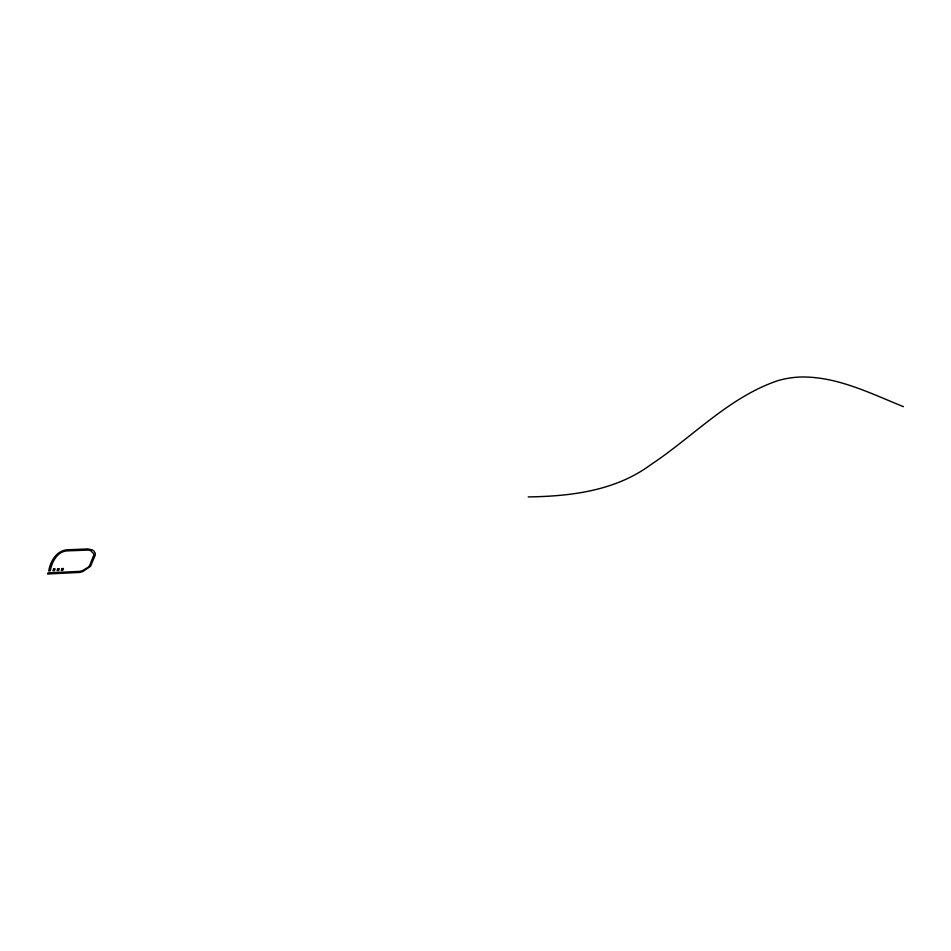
<?xml version="1.0" encoding="UTF-8"?>
<svg xmlns="http://www.w3.org/2000/svg" width="951" height="951" viewBox="0 0 951 951"><rect width="100%" height="100%" fill="white"/><g stroke="black" fill="none" stroke-linecap="round" stroke-linejoin="round"><path stroke-width="1.43" d="M528.209 496.921C570.743 496.291 615.404 490.894 650.615 464.813C692.887 436.889 728.728 397.363 777.633 380.721A121.502 106.512 88.8 0 1 800.373 377.012C836.892 376.251 870.415 393.345 903.45 406.671M93.709 555.336L89.727 565.346A10.104 6.098 -21.3 0 1 87.991 567.331L82.654 570.529A10.651 6.419 -21.3 0 1 79.67 571.373L47.99 572.894L47.55 573.988L79.575 572.431A11.983 7.228 -21.3 0 0 82.999 571.456L90.547 566.285L95.278 555.051A11.614 7.002 -21.3 0 0 95.064 552.864L94.351 551.592A13.171 7.941 -21.3 0 0 92.497 550.023L87.92 548.929L68.353 549.749C57.108 549.809 50.332 560.876 48.763 570.945L50.272 570.873C51.865 561.827 57.405 550.902 67.925 550.843L88.241 550.082A9.926 5.991 -21.3 0 1 90.618 550.653L93.519 553.458A10.057 6.063 -21.3 0 1 93.709 555.336M53.648 568.948L52.923 570.766L54.421 570.695L55.146 568.876L53.648 568.948M57.797 568.757L57.072 570.576L58.582 570.517L59.307 568.698L57.797 568.757M61.958 568.579L61.233 570.398L62.73 570.327L63.455 568.508L61.958 568.579"/></g></svg>
